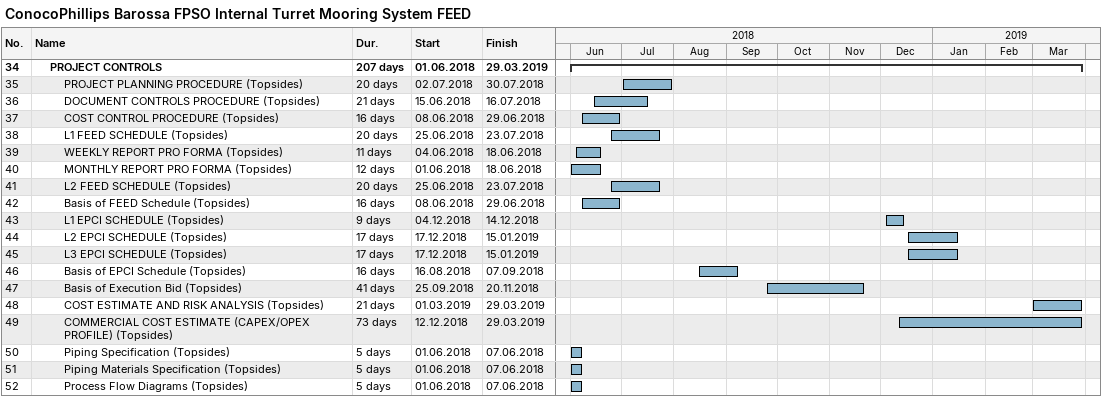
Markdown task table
ConocoPhillips Barossa FPSO Internal Turret Mooring System FEED

| ID | Level | Task | Duration | Start | Finish |
|---|---|---|---|---|---|
| 34 | 2 | **PROJECT CONTROLS** | 207d | 2018-06-01 | 2019-03-29 |
| 35 | 3 | PROJECT PLANNING PROCEDURE (Topsides) | 20d | 2018-07-02 | 2018-07-30 |
| 36 | 3 | DOCUMENT CONTROLS PROCEDURE (Topsides) | 21d | 2018-06-15 | 2018-07-16 |
| 37 | 3 | COST CONTROL PROCEDURE (Topsides) | 16d | 2018-06-08 | 2018-06-29 |
| 38 | 3 | L1 FEED SCHEDULE (Topsides) | 20d | 2018-06-25 | 2018-07-23 |
| 39 | 3 | WEEKLY REPORT PRO FORMA (Topsides) | 11d | 2018-06-04 | 2018-06-18 |
| 40 | 3 | MONTHLY REPORT PRO FORMA (Topsides) | 12d | 2018-06-01 | 2018-06-18 |
| 41 | 3 | L2 FEED SCHEDULE (Topsides) | 20d | 2018-06-25 | 2018-07-23 |
| 42 | 3 | Basis of FEED Schedule (Topsides) | 16d | 2018-06-08 | 2018-06-29 |
| 43 | 3 | L1 EPCI SCHEDULE (Topsides) | 9d | 2018-12-04 | 2018-12-14 |
| 44 | 3 | L2 EPCI SCHEDULE (Topsides) | 17d | 2018-12-17 | 2019-01-15 |
| 45 | 3 | L3 EPCI SCHEDULE (Topsides) | 17d | 2018-12-17 | 2019-01-15 |
| 46 | 3 | Basis of EPCI Schedule (Topsides) | 16d | 2018-08-16 | 2018-09-07 |
| 47 | 3 | Basis of Execution Bid (Topsides) | 41d | 2018-09-25 | 2018-11-20 |
| 48 | 3 | COST ESTIMATE AND RISK ANALYSIS (Topsides) | 21d | 2019-03-01 | 2019-03-29 |
| 49 | 3 | COMMERCIAL COST ESTIMATE (CAPEX/OPEX PROFILE) (Topsides) | 73d | 2018-12-12 | 2019-03-29 |
| 50 | 3 | Piping Specification (Topsides) | 5d | 2018-06-01 | 2018-06-07 |
| 51 | 3 | Piping Materials Specification (Topsides) | 5d | 2018-06-01 | 2018-06-07 |
| 52 | 3 | Process Flow Diagrams (Topsides) | 5d | 2018-06-01 | 2018-06-07 |
